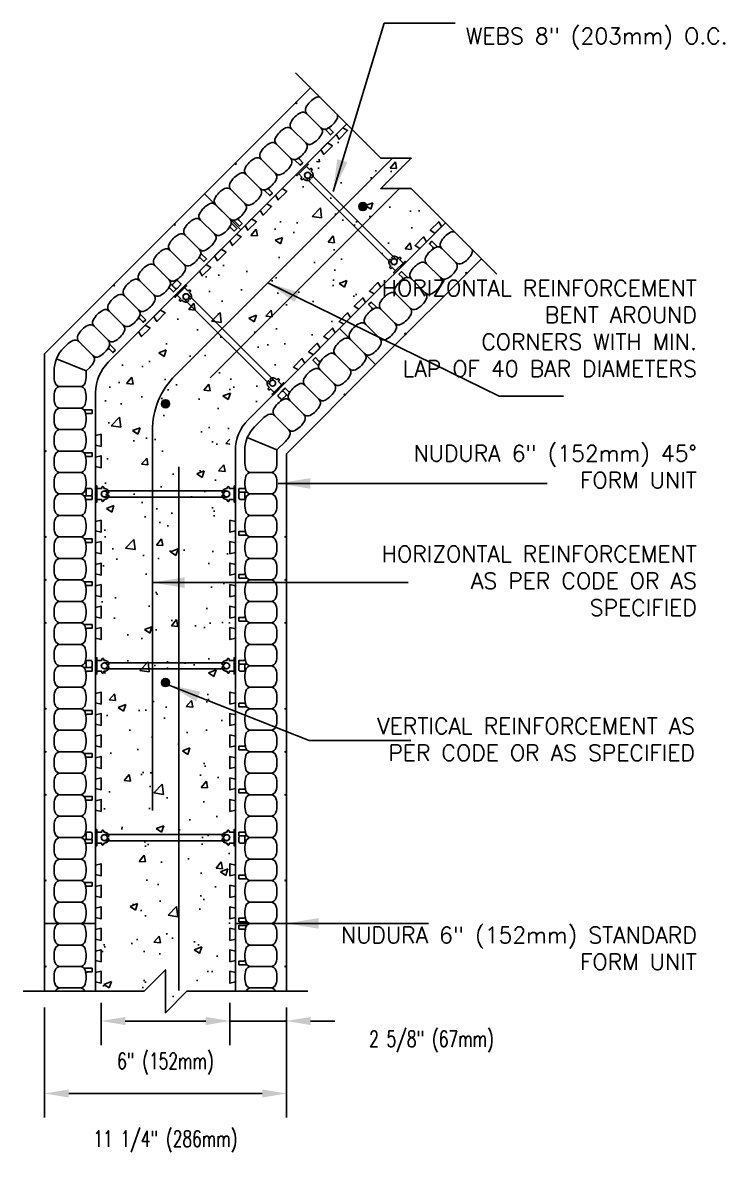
# Model space of a CAD drawing. Header units: inches. Extents: x 141.6 to 174.3, y 124.4 to 178.2.
import ezdxf

# ---------------------------------------------------------------- set-up
doc = ezdxf.new("R2010")
doc.units = ezdxf.units.IN
doc.header["$MEASUREMENT"] = 0
for name, color, linetype in [('DIM', 4, 'Continuous'), ('line25', 2, 'Continuous'), ('LINE3', 3, 'Continuous'), ('LINE50', 5, 'Continuous'), ('LINE9', 9, 'Continuous'), ('TEXT', 4, 'Continuous')]:
    doc.layers.add(name, color=color, linetype=linetype)
doc.styles.add('DIM', font='romans.shx', dxfattribs={"width": 0.7})
doc.styles.get("Standard").update_dxf_attribs({"font": 'romans.shx', "height": 0.75})
doc.dimstyles.new('ext_12', dxfattribs={"dimscale": 12, "dimtxt": 0.09375, "dimasz": 0.09375, "dimexe": 0.09375, "dimexo": 0.0625, "dimgap": 0.0625, "dimtad": 1, "dimdec": 1, "dimzin": 2, "dimdsep": 46, "dimlunit": 4, "dimtxsty": 'DIM', "dimcen": 0.09, "dimdle": 0.09375, "dimclrt": 4, "dimadec": 0, "dimazin": 0, "dimtfac": 1, "dimtdec": 1, "dimtmove": 2, "dimatfit": 3, "dimfxl": 0, "dimfrac": 2, "dimtolj": 1, "dimtzin": 0, "dimarcsym": 0})
doc.dimstyles.get("Standard").update_dxf_attribs({"dimtxt": 0.18, "dimasz": 0.18, "dimexe": 0.18, "dimexo": 0.0625, "dimgap": 0.09, "dimtad": 0, "dimtih": 1, "dimtoh": 1, "dimdec": 4, "dimzin": 0, "dimdsep": 46, "dimtxsty": 'Standard', "dimcen": 0.09, "dimadec": 0, "dimazin": 0, "dimtfac": 1, "dimtdec": 4, "dimtofl": 0, "dimtmove": 0, "dimatfit": 3, "dimfxl": 0, "dimtolj": 1, "dimtzin": 0, "dimarcsym": 0})

# ---------------------------------------------------------------- blocks, each defined once
blk = doc.blocks.new('*D4')
at = {"layer": 'Defpoints', "color": 0}
for p in [(142.601, 133.141), (153.851, 133.141), (153.851, 128.382)]:
    blk.add_point(p, dxfattribs=at)
at = {"layer": 'DIM', "color": 0, "lineweight": -2}
for p, q in [((142.601, 132.391), (142.601, 127.257)), ((153.851, 132.391), (153.851, 127.257)), ((143.726, 128.382), (152.726, 128.382))]:
    blk.add_line(p, q, dxfattribs=at)
at = {"layer": 'DIM', "color": 0}
for points in [[(143.726, 128.569), (143.726, 128.194), (142.601, 128.382)], [(152.726, 128.569), (152.726, 128.194), (153.851, 128.382)]]:
    blk.add_solid(points, dxfattribs=at)
at = {"layer": 'DIM', "color": 4, "insert": (148.226, 126.15), "char_height": 0.75, "attachment_point": 5, "rotation": 0.0001, "style": 'DIM'}
blk.add_mtext('\\A1;11 1/4" (286mm)', dxfattribs=at)
blk = doc.blocks.new('*D5')
at = {"layer": 'Defpoints', "color": 0}
for p in [(145.226, 133.36), (151.226, 133.36), (145.226, 131.756)]:
    blk.add_point(p, dxfattribs=at)
at = {"layer": 'DIM', "color": 0, "lineweight": -2}
for p, q in [((145.226, 132.61), (145.226, 130.631)), ((151.226, 132.61), (151.226, 130.631)), ((150.101, 131.756), (146.351, 131.756))]:
    blk.add_line(p, q, dxfattribs=at)
at = {"layer": 'DIM', "color": 0}
for points in [[(146.351, 131.943), (146.351, 131.568), (145.226, 131.756)], [(150.101, 131.943), (150.101, 131.568), (151.226, 131.756)]]:
    blk.add_solid(points, dxfattribs=at)
at = {"layer": 'DIM', "color": 4, "insert": (148.226, 129.769), "char_height": 0.75, "attachment_point": 5, "rotation": 0.0001, "style": 'DIM'}
blk.add_mtext('\\A1;6" (152mm)', dxfattribs=at)
blk = doc.blocks.new('*D6')
at = {"layer": 'Defpoints', "color": 0}
for p in [(151.226, 133.36), (153.851, 133.141), (151.226, 131.756)]:
    blk.add_point(p, dxfattribs=at)
at = {"layer": 'DIM', "color": 0, "lineweight": -2}
for p, q in [((151.226, 132.61), (151.226, 130.631)), ((153.851, 132.391), (153.851, 130.631)), ((150.101, 131.756), (148.976, 131.756)), ((153.851, 131.756), (151.226, 131.756)), ((154.976, 131.756), (156.101, 131.756))]:
    blk.add_line(p, q, dxfattribs=at)
at = {"layer": 'DIM', "color": 0}
for points in [[(150.101, 131.943), (150.101, 131.568), (151.226, 131.756)], [(154.976, 131.943), (154.976, 131.568), (153.851, 131.756)]]:
    blk.add_solid(points, dxfattribs=at)
at = {"layer": 'DIM', "color": 4, "insert": (160.606, 130.798), "char_height": 0.75, "attachment_point": 5, "rotation": 0.0001, "style": 'DIM'}
blk.add_mtext('\\A1;2 5/8" (67mm)', dxfattribs=at)
blk = doc.blocks.new('WEB_6_CENTRE_TOP')
for p, q in [((5.688, 0.141), (0, 0.141)), ((5.688, -0.141), (0, -0.141))]:
    blk.add_line(p, q)
for centre in [(0, 0), (5.688, 0)]:
    blk.add_circle(centre, 0.141)
blk = doc.blocks.new('WEB_CENTRE_TOP')
for p, q in [((-0.141, 5.688), (-0.141, 0)), ((0.141, 5.688), (0.141, 0))]:
    blk.add_line(p, q)
for centre in [(0, 5.688), (0, 0)]:
    blk.add_circle(centre, 0.141)
blk = doc.blocks.new('Connector')
blk.add_point((0.271, 0))
at = {"layer": 'LINE9'}
for p, q in [((0, 0.375), (0, -0.375)), ((0.062, -0.375), (0.062, 0.375)), ((0.281, 0.25), (0.062, 0.25))]:
    blk.add_line(p, q, dxfattribs=at)
for points, weights in [([(0.007, 0.375), (0.004, 0.375), (0, 0.375)], [1, 0.972587069138, 0.950305488115]), ([(0.327, 0.343), (0.308, 0.343), (0.281, 0.317), (0.281, 0.297)], [1, 0.85355339, 0.85355339, 1]), ([(0.328, 0.343), (0.327, 0.343), (0.327, 0.343)], [1, 0.70710678, 1]), ([(0.375, 0.297), (0.375, 0.317), (0.348, 0.343), (0.329, 0.343)], [1, 0.85355339, 0.85355339, 1]), ([(0.406, 0.25), (0.546, 0.25), (0.619, 0.131)], [0.958404415409, 0.794674173519, 0.864651571113]), ([(0.619, 0.052), (0.612, 0.049), (0.604, 0.049)], [0.83615024178, 0.892081430621, 1]), ([(0, -0.375), (0.004, -0.375), (0.007, -0.375)], [0.950305488115, 0.972587069138, 1]), ([(0.281, -0.297), (0.281, -0.317), (0.308, -0.343), (0.327, -0.343)], [1, 0.85355339, 0.85355339, 1]), ([(0.327, -0.343), (0.281, -0.343), (0.281, -0.297)], [1, 0.70710678, 1]), ([(0.329, -0.343), (0.348, -0.343), (0.375, -0.317), (0.375, -0.297)], [1, 0.85355339, 0.85355339, 1]), ([(0.375, -0.297), (0.375, -0.343), (0.329, -0.343)], [1, 0.70710678, 1]), ([(0.619, -0.131), (0.546, -0.25), (0.406, -0.25)], [0.864651574428, 0.794674169686, 0.958404415195]), ([(0.604, -0.049), (0.612, -0.049), (0.619, -0.052)], [1, 0.89208144177, 0.836150253337])]:
    blk.add_rational_spline(points, weights, degree=2, dxfattribs=at)
for points, degree in [([(0, 0.375), (0.002, 0.375), (0.005, 0.375), (0.007, 0.375)], 3), ([(0.007, 0.375), (0.021, 0.375), (0.051, 0.375), (0.062, 0.375), (0.062, 0.375)], 3), ([(0.281, 0.25), (0.281, 0.297)], 1), ([(0.327, 0.343), (0.327, 0.343), (0.328, 0.343), (0.328, 0.343)], 3), ([(0.328, 0.343), (0.329, 0.343), (0.329, 0.343), (0.329, 0.343)], 3), ([(0.375, 0.25), (0.375, 0.297)], 1), ([(0.406, 0.25), (0.375, 0.25)], 1), ([(0.406, 0.25), (0.406, 0.25)], 1), ([(0.406, 0.25), (0.406, 0.25)], 1), ([(0.406, 0.25), (0.406, 0.25)], 1), ([(0.406, 0.25), (0.406, 0.25)], 1), ([(0.406, 0.25), (0.406, 0.25)], 1), ([(0.406, 0.25), (0.406, 0.25)], 1), ([(0.406, 0.25), (0.406, 0.25)], 1), ([(0.406, 0.25), (0.406, 0.25)], 1), ([(0.406, 0.25), (0.406, 0.25)], 1), ([(0.406, 0.25), (0.406, 0.25)], 1), ([(0.406, 0.25), (0.406, 0.25)], 1), ([(0.406, 0.25), (0.406, 0.25)], 1), ([(0.406, 0.25), (0.406, 0.25)], 1), ([(0.406, 0.25), (0.406, 0.25)], 1), ([(0.406, 0.25), (0.406, 0.25)], 1), ([(0.406, 0.25), (0.406, 0.25)], 1), ([(0.406, 0.25), (0.406, 0.25)], 1), ([(0.406, 0.25), (0.406, 0.25)], 1), ([(0.406, 0.25), (0.406, 0.25)], 1), ([(0.406, 0.25), (0.406, 0.25)], 1), ([(0.406, 0.25), (0.406, 0.25)], 1), ([(0.406, 0.25), (0.406, 0.25)], 1), ([(0.406, 0.25), (0.406, 0.25)], 1), ([(0.406, 0.25), (0.406, 0.25)], 1), ([(0.604, 0.049), (0.532, 0.049)], 1), ([(0.532, 0.049), (0.532, 0.049)], 1), ([(0.532, 0.049), (0.532, 0.049)], 1), ([(0.532, 0.049), (0.532, 0.049)], 1), ([(0.532, 0.049), (0.532, 0.049)], 1), ([(0.532, 0.049), (0.532, 0.049)], 1), ([(0.532, 0.049), (0.532, 0.049)], 1), ([(0.532, 0.049), (0.532, 0.049)], 1), ([(0.532, 0.049), (0.532, 0.049)], 1), ([(0.532, 0.049), (0.532, 0.049)], 1), ([(0.532, 0.049), (0.532, 0.049)], 1), ([(0.604, 0.049), (0.609, 0.049), (0.614, 0.05), (0.619, 0.052)], 3), ([(0.604, 0.049), (0.604, 0.049)], 1), ([(0.604, 0.049), (0.604, 0.049)], 1), ([(0.604, 0.049), (0.604, 0.049)], 1), ([(0.604, 0.049), (0.604, 0.049)], 1), ([(0.619, 0.131), (0.619, 0.052)], 1), ([(0.619, 0.131), (0.619, 0.131)], 1), ([(0.619, 0.131), (0.619, 0.131)], 1), ([(0.619, 0.131), (0.619, 0.131)], 1), ([(0.619, 0.131), (0.619, 0.131)], 1), ([(0.007, -0.375), (0.005, -0.375), (0.002, -0.375), (0, -0.375)], 3), ([(0.062, -0.375), (0.062, -0.375), (0.051, -0.375), (0.021, -0.375), (0.007, -0.375)], 3), ([(0.062, -0.25), (0.281, -0.25)], 1), ([(0.281, -0.297), (0.281, -0.25)], 1), ([(0.281, -0.25), (0.281, -0.297)], 1), ([(0.328, -0.343), (0.328, -0.343), (0.327, -0.343), (0.327, -0.343)], 3), ([(0.329, -0.343), (0.329, -0.343), (0.329, -0.343), (0.328, -0.343)], 3), ([(0.375, -0.25), (0.375, -0.297)], 1), ([(0.375, -0.297), (0.375, -0.25)], 1), ([(0.406, -0.25), (0.375, -0.25)], 1), ([(0.406, -0.25), (0.406, -0.25)], 1), ([(0.406, -0.25), (0.406, -0.25)], 1), ([(0.406, -0.25), (0.406, -0.25)], 1), ([(0.406, -0.25), (0.406, -0.25)], 1), ([(0.406, -0.25), (0.406, -0.25)], 1), ([(0.406, -0.25), (0.406, -0.25)], 1), ([(0.406, -0.25), (0.406, -0.25)], 1), ([(0.406, -0.25), (0.406, -0.25)], 1), ([(0.406, -0.25), (0.406, -0.25)], 1), ([(0.406, -0.25), (0.406, -0.25)], 1), ([(0.406, -0.25), (0.406, -0.25)], 1), ([(0.532, -0.049), (0.604, -0.049)], 1), ([(0.604, -0.049), (0.58, -0.049), (0.556, -0.049), (0.532, -0.049)], 3), ([(0.532, -0.049), (0.532, -0.049)], 1), ([(0.532, -0.049), (0.532, -0.049)], 1), ([(0.532, -0.049), (0.532, -0.049)], 1), ([(0.532, -0.049), (0.532, -0.049)], 1), ([(0.619, -0.052), (0.614, -0.05), (0.609, -0.049), (0.604, -0.049)], 3), ([(0.604, -0.049), (0.604, -0.049)], 1), ([(0.604, -0.049), (0.604, -0.049)], 1), ([(0.604, -0.049), (0.604, -0.049)], 1), ([(0.604, -0.049), (0.604, -0.049)], 1), ([(0.604, -0.049), (0.604, -0.049)], 1), ([(0.604, -0.049), (0.604, -0.049)], 1), ([(0.604, -0.049), (0.604, -0.049)], 1), ([(0.604, -0.049), (0.604, -0.049)], 1), ([(0.619, -0.052), (0.619, -0.131)], 1), ([(0.619, -0.131), (0.619, -0.131)], 1), ([(0.619, -0.131), (0.619, -0.131)], 1), ([(0.619, -0.131), (0.619, -0.131)], 1), ([(0.619, -0.131), (0.619, -0.131)], 1)]:
    blk.add_open_spline(points, degree=degree, dxfattribs=at)
for points, weights, knots in [([(0.062, 0.375), (0.062, 0.375), (0.046, 0.375), (0.03, 0.375), (0.007, 0.375)], [0.868718858569, 0.861102746415, 1, 0.861102734288, 0.868718859898], [0, 0, 0, 0.5, 0.5, 1, 1, 1]), ([(0.532, 0.049), (0.472, 0.203), (0.333, 0.113), (0.157, 0), (0.333, -0.113), (0.472, -0.203), (0.532, -0.049)], [0.899508922286, 0.599718215298, 1, 0.54226024, 1, 0.599718224335, 0.899508908749], [0, 0, 0, 0.318112, 0.318112, 0.681888, 0.681888, 1, 1, 1]), ([(0.007, -0.375), (0.03, -0.375), (0.046, -0.375), (0.062, -0.375), (0.062, -0.375)], [0.868718859319, 0.861102739573, 1, 0.861102742958, 0.868718858948], [0, 0, 0, 0.5, 0.5, 1, 1, 1])]:
    blk.add_rational_spline(points, weights, degree=2, knots=knots, dxfattribs=at)

msp = doc.modelspace()

# ---------------------------------------------------------------- hatches: boundary and pattern name
at = {"layer": 'LINE3'}
for points in [[(157.597, 169.677, 1), (157.222, 169.677, 1)], [(148.414, 160.494, 1), (148.039, 160.494, 1)], [(148.415, 147.515, 1), (148.04, 147.515, 1)]]:
    msp.add_hatch(color=256, dxfattribs=at).paths.add_polyline_path(points)
at = {"layer": 'LINE50'}
h = msp.add_hatch(dxfattribs=at)
h.set_pattern_fill('AR-CONC', color=12, scale=0.5, style=0)
h.set_pattern_definition([(50, (-3.1852, -3.0885), (3.5863, -0.31376), [0.375, -4.125]), (355, (-3.1852, -3.0885), (-0.693757, 3.76096), [0.3, -3.3]), (100.4514, (-2.8864, -3.1147), (2.892547, 3.4472), [0.3187, -3.50571]), (46.1842, (-3.1852, -2.0885), (5.336205, -0.827595), [0.5625, -6.1875]), (96.6356, (-2.7405, -2.1575), (4.67331, 4.87059), [0.47805, -5.25856]), (351.1842, (-3.185, -2.0885), (4.67331, 4.87059), [0.45, -4.95]), (21, (-2.6852, -2.3385), (2.984535, -2.013094), [0.375, -4.125]), (326, (-2.6852, -2.3385), (1.216577, 3.62575), [0.3, -3.3]), (71.4514, (-2.4365, -2.5063), (4.201113, 1.61265), [0.3187, -3.50571]), (37.5, (-3.1852, -3.0885), (0.060799, 1.664469), [0, -3.26, 0, -3.35, 0, -3.3125]), (7.5, (-3.1852, -3.0885), (1.315348, 1.972059), [0, -1.91, 0, -3.185, 0, -1.2625]), (327.5, (-4.3002, -3.0885), (2.669112, -0.112774), [0, -1.25, 0, -3.9, 0, -5.175]), (317.5, (-4.8002, -3.0885), (2.91593, 0.500525), [0, -1.625, 0, -2.59, 0, -3.675])])
h.paths.add_polyline_path([(151.226, 159.251), (161.074, 169.099), (159.659, 170.513), (158.245, 170.513), (159.659, 171.927), (158.245, 171.927), (156.831, 173.341), (145.226, 161.737), (145.226, 133.141), (147.226, 133.141), (148.226, 134.141), (148.226, 132.141), (149.226, 133.141), (151.226, 133.141)])

# ---------------------------------------------------------------- linework, layer by layer
at = {"layer": 'line25'}
for p, q in [((156.654, 173.518), (151.727, 168.591)), ((151.727, 168.591), (145.562, 162.426)), ((161.25, 168.922), (156.323, 163.995)), ((156.323, 163.995), (152.062, 159.734)), ((144.976, 161.012), (144.976, 136.293)), ((151.476, 158.319), (151.476, 136.293)), ((144.808, 156.272), (144.808, 156.293)), ((144.976, 133.172), (144.976, 136.293)), ((151.476, 133.172), (151.476, 136.293))]:
    msp.add_line(p, q, dxfattribs=at)
for points in [[(156.478, 173.342), (156.699, 173.209), (156.301, 172.812), (156.169, 173.032)], [(155.771, 172.635), (155.992, 172.502), (155.594, 172.105), (155.461, 172.325)], [(153.65, 170.514), (153.87, 170.381), (153.473, 169.983), (153.34, 170.204)], [(152.942, 169.806), (153.163, 169.674), (152.766, 169.276), (152.633, 169.497)], [(152.235, 169.099), (152.456, 168.967), (152.059, 168.569), (151.926, 168.79)], [(161.074, 168.746), (160.942, 168.967), (160.544, 168.569), (160.765, 168.436)], [(151.528, 168.392), (151.749, 168.26), (151.351, 167.862), (151.219, 168.083)], [(160.367, 168.039), (160.234, 168.26), (159.837, 167.862), (160.058, 167.729)], [(150.821, 167.685), (151.042, 167.552), (150.644, 167.155), (150.512, 167.376)], [(150.114, 166.978), (150.335, 166.845), (149.937, 166.448), (149.805, 166.669)], [(158.246, 165.917), (158.113, 166.138), (157.715, 165.741), (157.936, 165.608)], [(157.539, 165.21), (157.406, 165.431), (157.008, 165.033), (157.229, 164.901)], [(147.993, 164.857), (148.214, 164.724), (147.816, 164.326), (147.683, 164.547)], [(156.832, 164.503), (156.699, 164.724), (156.301, 164.326), (156.522, 164.194)], [(147.286, 164.15), (147.506, 164.017), (147.109, 163.619), (146.976, 163.84)], [(156.124, 163.796), (155.992, 164.017), (155.594, 163.619), (155.815, 163.487)], [(155.417, 163.089), (155.285, 163.31), (154.887, 162.912), (155.108, 162.779)], [(154.71, 162.382), (154.578, 162.603), (154.18, 162.205), (154.401, 162.072)], [(144.976, 159.012), (145.226, 159.074), (145.226, 158.512), (144.976, 158.574)], [(144.976, 158.012), (145.226, 158.074), (145.226, 157.512), (144.976, 157.574)], [(144.976, 155.012), (145.226, 155.074), (145.226, 154.512), (144.976, 154.574)], [(151.476, 155.012), (151.226, 155.074), (151.226, 154.512), (151.476, 154.574)], [(144.976, 154.012), (145.226, 154.074), (145.226, 153.512), (144.976, 153.574)], [(151.476, 154.012), (151.226, 154.074), (151.226, 153.512), (151.476, 153.574)], [(144.976, 153.012), (145.226, 153.074), (145.226, 152.512), (144.976, 152.574)], [(151.476, 153.012), (151.226, 153.074), (151.226, 152.512), (151.476, 152.574)], [(144.976, 152.012), (145.226, 152.074), (145.226, 151.512), (144.976, 151.574)], [(151.476, 152.012), (151.226, 152.074), (151.226, 151.512), (151.476, 151.574)], [(144.976, 151.012), (145.226, 151.074), (145.226, 150.512), (144.976, 150.574)], [(151.476, 151.012), (151.226, 151.074), (151.226, 150.512), (151.476, 150.574)], [(144.976, 150.012), (145.226, 150.074), (145.226, 149.512), (144.976, 149.574)], [(151.476, 150.012), (151.226, 150.074), (151.226, 149.512), (151.476, 149.574)], [(144.976, 147.012), (145.226, 147.074), (145.226, 146.512), (144.976, 146.574)], [(151.476, 147.012), (151.226, 147.074), (151.226, 146.512), (151.476, 146.574)], [(144.976, 146.012), (145.226, 146.074), (145.226, 145.512), (144.976, 145.574)], [(151.476, 146.012), (151.226, 146.074), (151.226, 145.512), (151.476, 145.574)], [(144.976, 145.012), (145.226, 145.074), (145.226, 144.512), (144.976, 144.574)], [(151.476, 145.012), (151.226, 145.074), (151.226, 144.512), (151.476, 144.574)], [(144.976, 144.012), (145.226, 144.074), (145.226, 143.512), (144.976, 143.574)], [(151.476, 144.012), (151.226, 144.074), (151.226, 143.512), (151.476, 143.574)], [(144.976, 143.012), (145.226, 143.074), (145.226, 142.512), (144.976, 142.574)], [(151.476, 143.012), (151.226, 143.074), (151.226, 142.512), (151.476, 142.574)], [(144.976, 142.012), (145.226, 142.074), (145.226, 141.512), (144.976, 141.574)], [(151.476, 142.012), (151.226, 142.074), (151.226, 141.512), (151.476, 141.574)], [(144.976, 139.012), (145.226, 139.074), (145.226, 138.512), (144.976, 138.574)], [(151.476, 139.012), (151.226, 139.074), (151.226, 138.512), (151.476, 138.574)], [(144.976, 138.012), (145.226, 138.074), (145.226, 137.512), (144.976, 137.574)], [(151.476, 138.012), (151.226, 138.074), (151.226, 137.512), (151.476, 137.574)], [(144.976, 137.012), (145.226, 137.074), (145.226, 136.512), (144.976, 136.574)], [(151.476, 137.012), (151.226, 137.074), (151.226, 136.512), (151.476, 136.574)], [(144.976, 135.574), (145.226, 135.512), (145.226, 136.074), (144.976, 136.012)], [(151.476, 135.574), (151.226, 135.512), (151.226, 136.074), (151.476, 136.012)], [(144.976, 134.574), (145.226, 134.512), (145.226, 135.074), (144.976, 135.012)], [(151.476, 134.574), (151.226, 134.512), (151.226, 135.074), (151.476, 135.012)], [(144.976, 133.574), (145.226, 133.512), (145.226, 134.074), (144.976, 134.012)], [(151.476, 133.574), (151.226, 133.512), (151.226, 134.074), (151.476, 134.012)]]:
    msp.add_lwpolyline(points, close=True, dxfattribs=at)
for centre in [(146.976, 161.012), (153.476, 158.319)]:
    msp.add_arc(centre, 2, 135, 180, dxfattribs=at)
at = {"layer": 'LINE3'}
for p, q in [((158.794, 171.927), (148.681, 161.814)), ((159.113, 170.513), (150.307, 161.707)), ((147.614, 141.552), (147.614, 159.238)), ((148.84, 133.172), (148.84, 157.552))]:
    msp.add_line(p, q, dxfattribs=at)
for centre in [(157.41, 169.677), (148.226, 160.494), (148.227, 147.515)]:
    msp.add_circle(centre, 0.188, dxfattribs=at)
msp.add_arc((151.263, 159.236), 3.649, 135.0384, 179.9616, dxfattribs=at)
at = {"layer": 'LINE50'}
for p, q in [((150.048, 170.27), (154.975, 175.198)), ((142.601, 162.824), (150.048, 170.27)), ((151.727, 168.591), (150.048, 170.27)), ((150.048, 170.27), (151.727, 168.591)), ((158.003, 162.315), (162.93, 167.243)), ((156.323, 163.995), (158.003, 162.315)), ((158.003, 162.315), (156.323, 163.995)), ((142.601, 136.293), (142.601, 162.824)), ((153.851, 158.164), (158.003, 162.315)), ((153.851, 136.293), (153.851, 158.164)), ((142.601, 136.293), (142.601, 133.172)), ((144.976, 136.293), (142.601, 136.293)), ((144.976, 136.293), (142.601, 136.293)), ((151.476, 136.293), (153.851, 136.293)), ((151.476, 136.293), (153.851, 136.293)), ((153.851, 136.293), (153.851, 133.172))]:
    msp.add_line(p, q, dxfattribs=at)
at = {"layer": 'LINE9'}
for p, q in [((143.64, 163.244), (143.496, 163.1)), ((144.539, 162.021), (143.158, 162.593)), ((143.039, 161.793), (143.039, 161.995)), ((144.7, 162.183), (144.539, 162.021)), ((144.539, 161.793), (144.539, 162.021)), ((152.744, 159.796), (152.371, 159.424)), ((152.033, 158.917), (153.414, 158.345)), ((151.914, 157.793), (151.914, 158.319)), ((153.804, 158.736), (153.414, 158.345)), ((153.414, 157.793), (153.414, 158.345)), ((151.645, 156.314), (151.645, 156.293))]:
    msp.add_line(p, q, dxfattribs=at)
for points in [[(154.268, 175.905), (158.245, 171.927), (159.659, 171.927), (158.245, 170.513), (159.659, 170.513), (163.637, 166.535)], [(141.601, 133.141), (147.226, 133.141), (148.226, 134.141), (148.226, 132.141), (149.226, 133.141), (154.851, 133.141)]]:
    msp.add_lwpolyline(points, dxfattribs=at)
for points in [[(154.268, 174.491), (154.336, 174.467), (154.312, 174.535)], [(151.44, 171.663), (151.508, 171.639), (151.484, 171.707)], [(148.611, 168.834), (148.679, 168.811), (148.656, 168.878)], [(162.223, 166.536), (162.2, 166.604), (162.267, 166.58)], [(145.783, 166.006), (145.851, 165.982), (145.827, 166.05)], [(159.395, 163.708), (159.371, 163.775), (159.439, 163.752)], [(156.566, 160.879), (156.543, 160.947), (156.611, 160.923)], [(142.601, 158.262), (142.666, 158.293), (142.601, 158.324)], [(142.601, 154.262), (142.666, 154.293), (142.601, 154.324)], [(153.851, 154.262), (153.787, 154.293), (153.851, 154.324)], [(142.601, 152.262), (142.666, 152.293), (142.601, 152.324)], [(153.851, 152.262), (153.787, 152.293), (153.851, 152.324)], [(142.601, 150.262), (142.666, 150.293), (142.601, 150.324)], [(153.851, 150.262), (153.787, 150.293), (153.851, 150.324)], [(142.601, 146.262), (142.666, 146.293), (142.601, 146.324)], [(153.851, 146.262), (153.787, 146.293), (153.851, 146.324)], [(142.601, 144.262), (142.666, 144.293), (142.601, 144.324)], [(153.851, 144.262), (153.787, 144.293), (153.851, 144.324)], [(142.601, 142.262), (142.666, 142.293), (142.601, 142.324)], [(153.851, 142.262), (153.787, 142.293), (153.851, 142.324)], [(142.601, 138.262), (142.666, 138.293), (142.601, 138.324)], [(153.851, 138.262), (153.787, 138.293), (153.851, 138.324)], [(142.601, 134.324), (142.666, 134.293), (142.601, 134.262)], [(153.851, 134.324), (153.787, 134.293), (153.851, 134.262)]]:
    msp.add_lwpolyline(points, close=True, dxfattribs=at)
for points in [[(156.209, 173.764, -0.157671), (155.746, 173.302, -0.325305), (155.456, 173.348), (154.804, 173.999, -0.325305), (154.759, 174.29, -0.157671), (155.221, 174.752, -0.188753), (155.402, 174.77)], [(156.227, 173.946, -0.188753), (156.209, 173.764, -0.157671)], [(161.496, 168.476, 0.157671), (161.034, 168.014, 0.325305), (161.08, 167.723), (161.731, 167.072, 0.325305), (162.022, 167.026, 0.157671), (162.484, 167.489, 0.188753), (162.502, 167.67)], [(161.678, 168.494, 0.188753), (161.496, 168.476, 0.157671)], [(143.64, 163.244, -0.078351), (143.907, 163.438, -0.325305), (144.198, 163.392), (144.849, 162.741, -0.325305), (144.895, 162.45, -0.157671)], [(144.895, 162.45, -0.078351), (144.7, 162.183, -0.325305)], [(144.539, 161.793, -0.078351), (144.487, 161.466, -0.325305), (144.249, 161.293), (143.328, 161.293, -0.325305), (143.09, 161.466, -0.078351), (143.039, 161.793, -0.325305)], [(153.011, 159.991, 0.078351), (152.744, 159.796, 0.325305)], [(153.804, 158.736, 0.078351), (153.999, 159.003, 0.325305), (153.953, 159.294), (153.302, 159.945, 0.325305), (153.011, 159.991, 0.157671)], [(151.914, 157.793, 0.078351), (151.965, 157.466, 0.325305), (152.203, 157.293), (153.124, 157.293, 0.325305), (153.362, 157.466, 0.078351), (153.414, 157.793, 0.325305)], [(144.463, 133.172, 0.262342), (144.249, 133.293), (143.328, 133.293, 0.262342), (143.114, 133.172, 0.157671)], [(151.989, 133.172, -0.262342), (152.203, 133.293), (153.124, 133.293, -0.262342), (153.338, 133.172, -0.157671)]]:
    msp.add_lwpolyline(points, format="xyb", dxfattribs=at)
for points in [[(155.502, 173.057, -0.157671), (155.039, 172.595, -0.325305), (154.749, 172.641), (154.097, 173.292, -0.325305), (154.051, 173.583, -0.157671), (154.514, 174.045, -0.325305), (154.804, 173.999), (155.456, 173.348, -0.325305)], [(154.794, 172.35, -0.157671), (154.332, 171.888, -0.325305), (154.042, 171.933), (153.39, 172.585, -0.325305), (153.344, 172.875, -0.157671), (153.807, 173.338, -0.325305), (154.097, 173.292), (154.749, 172.641, -0.325305)], [(155.746, 173.302, 0.037267), (155.881, 173.384, 0.463036), (155.874, 173.289), (156.03, 173.132), (155.909, 173.012), (155.665, 173.256, 0.189002), (155.623, 173.275, 0.128407)], [(154.087, 171.643, -0.157671), (153.625, 171.181, -0.325305), (153.334, 171.226), (152.683, 171.878, -0.325305), (152.637, 172.168, -0.157671), (153.1, 172.631, -0.325305), (153.39, 172.585), (154.042, 171.933, -0.325305)], [(153.38, 170.936, -0.157671), (152.918, 170.473, -0.325305), (152.627, 170.519), (151.976, 171.171, -0.325305), (151.93, 171.461, -0.157671), (152.392, 171.924, -0.325305), (152.683, 171.878), (153.334, 171.226, -0.325305)], [(154.332, 171.888, 0.037267), (154.467, 171.97, 0.463036), (154.459, 171.875), (154.616, 171.718), (154.495, 171.597), (154.251, 171.842, 0.189002), (154.209, 171.86, 0.128407)], [(152.673, 170.229, -0.157671), (152.211, 169.766, -0.325305), (151.92, 169.812), (151.269, 170.464, -0.325305), (151.223, 170.754, -0.157671), (151.685, 171.216, -0.325305), (151.976, 171.171), (152.627, 170.519, -0.325305)], [(151.966, 169.522, -0.157671), (151.504, 169.059, -0.325305), (151.213, 169.105), (150.562, 169.756, -0.325305), (150.516, 170.047, -0.157671), (150.978, 170.509, -0.325305), (151.269, 170.464), (151.92, 169.812, -0.325305)], [(152.918, 170.473, 0.037267), (153.053, 170.556, 0.463036), (153.045, 170.461), (153.202, 170.304), (153.081, 170.183), (152.836, 170.428, 0.189002), (152.795, 170.446, 0.128407)], [(151.259, 168.814, -0.157671), (150.797, 168.352, -0.325305), (150.506, 168.398), (149.855, 169.049, -0.325305), (149.809, 169.34, -0.157671), (150.271, 169.802, -0.325305), (150.562, 169.756), (151.213, 169.105, -0.325305)], [(150.552, 168.107, -0.157671), (150.089, 167.645, -0.325305), (149.799, 167.691), (149.147, 168.342, -0.325305), (149.102, 168.633, -0.157671), (149.564, 169.095, -0.325305), (149.855, 169.049), (150.506, 168.398, -0.325305)], [(151.504, 169.059, 0.037267), (151.639, 169.142, 0.463036), (151.631, 169.047), (151.788, 168.89), (151.667, 168.769), (151.422, 169.014, 0.189002), (151.38, 169.032, 0.128407)], [(151.259, 168.814, -0.037267), (151.177, 168.679, -0.463036), (151.272, 168.687), (151.428, 168.53), (151.549, 168.651), (151.304, 168.896, -0.189002), (151.286, 168.938, -0.128407)], [(149.845, 167.4, -0.157671), (149.382, 166.938, -0.325305), (149.092, 166.984), (148.44, 167.635, -0.325305), (148.395, 167.926, -0.157671), (148.857, 168.388, -0.325305), (149.147, 168.342), (149.799, 167.691, -0.325305)], [(160.789, 167.769, 0.037267), (160.654, 167.687, 0.463036), (160.662, 167.782), (160.505, 167.939), (160.626, 168.059), (160.871, 167.815, 0.189002), (160.913, 167.797, 0.128407)], [(149.138, 166.693, -0.157671), (148.675, 166.231, -0.325305), (148.385, 166.277), (147.733, 166.928, -0.325305), (147.687, 167.219, -0.157671), (148.15, 167.681, -0.325305), (148.44, 167.635), (149.092, 166.984, -0.325305)], [(149.845, 167.4, -0.037267), (149.762, 167.265, -0.463036), (149.857, 167.273), (150.014, 167.116), (150.135, 167.237), (149.89, 167.482, -0.189002), (149.872, 167.524, -0.128407)], [(160.789, 167.769, 0.157671), (160.327, 167.307, 0.325305), (160.373, 167.016), (161.024, 166.365, 0.325305), (161.315, 166.319, 0.157671), (161.777, 166.782, 0.325305), (161.731, 167.072), (161.08, 167.723, 0.325305)], [(148.43, 165.986, -0.157671), (147.968, 165.524, -0.325305), (147.678, 165.57), (147.026, 166.221, -0.325305), (146.98, 166.511, -0.157671), (147.443, 166.974, -0.325305), (147.733, 166.928), (148.385, 166.277, -0.325305)], [(160.082, 167.062, 0.157671), (159.62, 166.6, 0.325305), (159.666, 166.309), (160.317, 165.658, 0.325305), (160.608, 165.612, 0.157671), (161.07, 166.074, 0.325305), (161.024, 166.365), (160.373, 167.016, 0.325305)], [(147.723, 165.279, -0.157671), (147.261, 164.817, -0.325305), (146.97, 164.862), (146.319, 165.514, -0.325305), (146.273, 165.804, -0.157671), (146.736, 166.267, -0.325305), (147.026, 166.221), (147.678, 165.57, -0.325305)], [(159.375, 166.355, 0.157671), (158.913, 165.893, 0.325305), (158.959, 165.602), (159.61, 164.951, 0.325305), (159.901, 164.905, 0.157671), (160.363, 165.367, 0.325305), (160.317, 165.658), (159.666, 166.309, 0.325305)], [(159.375, 166.355, 0.037267), (159.24, 166.273, 0.463036), (159.248, 166.368), (159.091, 166.524), (159.212, 166.645), (159.457, 166.401, 0.189002), (159.498, 166.382, 0.128407)], [(148.43, 165.986, -0.037267), (148.348, 165.851, -0.463036), (148.443, 165.859), (148.6, 165.702), (148.721, 165.823), (148.476, 166.068, -0.189002), (148.458, 166.109, -0.128407)], [(148.915, 166.017), (148.765, 165.867, -0.414214), (148.676, 165.867), (148.569, 165.975, -0.414214), (148.569, 166.063), (148.719, 166.213, -0.414214), (148.807, 166.213), (148.915, 166.106, -0.414214)], [(147.016, 164.572, -0.157671), (146.554, 164.109, -0.325305), (146.263, 164.155), (145.612, 164.807, -0.325305), (145.566, 165.097, -0.157671), (146.028, 165.56, -0.325305), (146.319, 165.514), (146.97, 164.862, -0.325305)], [(157.961, 164.941, 0.037267), (157.826, 164.859, 0.463036), (157.834, 164.954), (157.677, 165.11), (157.798, 165.231), (158.042, 164.986, 0.189002), (158.084, 164.968, 0.128407)], [(158.668, 165.648, 0.157671), (158.206, 165.186, 0.325305), (158.251, 164.895), (158.903, 164.244, 0.325305), (159.193, 164.198, 0.157671), (159.656, 164.66, 0.325305), (159.61, 164.951), (158.959, 165.602, 0.325305)], [(146.309, 163.865, -0.157671), (145.847, 163.402, -0.325305), (145.556, 163.448), (144.905, 164.1, -0.325305), (144.859, 164.39, -0.157671), (145.321, 164.852, -0.325305), (145.612, 164.807), (146.263, 164.155, -0.325305)], [(147.016, 164.572, -0.037267), (146.934, 164.437, -0.463036), (147.029, 164.445), (147.186, 164.288), (147.306, 164.409), (147.062, 164.653, -0.189002), (147.043, 164.695, -0.128407)], [(157.961, 164.941, 0.157671), (157.499, 164.479, 0.325305), (157.544, 164.188), (158.196, 163.537, 0.325305), (158.486, 163.491, 0.157671), (158.949, 163.953, 0.325305), (158.903, 164.244), (158.251, 164.895, 0.325305)], [(145.602, 163.158, -0.157671), (145.14, 162.695, -0.325305), (144.849, 162.741), (144.198, 163.392, -0.325305), (144.152, 163.683, -0.157671), (144.614, 164.145, -0.325305), (144.905, 164.1), (145.556, 163.448, -0.325305)], [(157.254, 164.234, 0.157671), (156.791, 163.771, 0.325305), (156.837, 163.481), (157.489, 162.829, 0.325305), (157.779, 162.784, 0.157671), (158.242, 163.246, 0.325305), (158.196, 163.537), (157.544, 164.188, 0.325305)], [(145.602, 163.158, -0.037267), (145.52, 163.023, -0.463036), (145.615, 163.03), (145.771, 162.874), (145.892, 162.994), (145.648, 163.239, -0.189002), (145.629, 163.281, -0.128407)], [(156.547, 163.527, 0.157671), (156.084, 163.064, 0.325305), (156.13, 162.774), (156.782, 162.122, 0.325305), (157.072, 162.077, 0.157671), (157.534, 162.539, 0.325305), (157.489, 162.829), (156.837, 163.481, 0.325305)], [(155.377, 162.357, -0.037267), (155.46, 162.492, -0.463036), (155.365, 162.484), (155.208, 162.641), (155.087, 162.52), (155.332, 162.276, -0.189002), (155.35, 162.234, -0.128407)], [(155.84, 162.82, 0.157671), (155.377, 162.357, 0.325305), (155.423, 162.067), (156.074, 161.415, 0.325305), (156.365, 161.369, 0.157671), (156.827, 161.832, 0.325305), (156.782, 162.122), (156.13, 162.774, 0.325305)], [(155.132, 162.112, 0.157671), (154.67, 161.65, 0.325305), (154.716, 161.36), (155.367, 160.708, 0.325305), (155.658, 160.662, 0.157671), (156.12, 161.125, 0.325305), (156.074, 161.415), (155.423, 162.067, 0.325305)], [(154.425, 161.405, 0.157671), (153.963, 160.943, 0.325305), (154.009, 160.652), (154.66, 160.001, 0.325305), (154.951, 159.955, 0.157671), (155.413, 160.418, 0.325305), (155.367, 160.708), (154.716, 161.36, 0.325305)], [(144.487, 161.12, -0.157671), (144.487, 160.466, -0.325305), (144.249, 160.293), (143.328, 160.293, -0.325305), (143.09, 160.466, -0.157671), (143.09, 161.12, -0.325305), (143.328, 161.293), (144.249, 161.293, -0.325305)], [(153.825, 160.954, -0.414214), (153.825, 160.866), (153.675, 160.716, -0.414214), (153.586, 160.716), (153.478, 160.823, -0.414214), (153.478, 160.912), (153.629, 161.062, -0.414214), (153.717, 161.062)], [(153.963, 160.943, -0.037267), (154.045, 161.078, -0.463036), (153.95, 161.07), (153.794, 161.227), (153.673, 161.106), (153.918, 160.861, -0.189002), (153.936, 160.82, -0.128407)], [(153.718, 160.698, 0.157671), (153.256, 160.236, 0.325305), (153.302, 159.945), (153.953, 159.294, 0.325305), (154.244, 159.248, 0.157671), (154.706, 159.71, 0.325305), (154.66, 160.001), (154.009, 160.652, 0.325305)], [(144.487, 160.12, -0.157671), (144.487, 159.466, -0.325305), (144.249, 159.293), (143.328, 159.293, -0.325305), (143.09, 159.466, -0.157671), (143.09, 160.12, -0.325305), (143.328, 160.293), (144.249, 160.293, -0.325305)], [(144.487, 160.12, -0.037267), (144.524, 159.966, -0.463036), (144.586, 160.039), (144.808, 160.039), (144.808, 160.21), (144.462, 160.21, -0.189002), (144.419, 160.226, -0.128407)], [(144.487, 159.12, -0.157671), (144.487, 158.466, -0.325305), (144.249, 158.293), (143.328, 158.293, -0.325305), (143.09, 158.466, -0.157671), (143.09, 159.12, -0.325305), (143.328, 159.293), (144.249, 159.293, -0.325305)], [(144.487, 158.12, -0.157671), (144.487, 157.466, -0.325305), (144.249, 157.293), (143.328, 157.293, -0.325305), (143.09, 157.466, -0.157671), (143.09, 158.12, -0.325305), (143.328, 158.293), (144.249, 158.293, -0.325305)], [(144.487, 158.12, -0.037267), (144.524, 157.966, -0.463036), (144.586, 158.039), (144.808, 158.039), (144.808, 158.21), (144.462, 158.21, -0.189002), (144.419, 158.226, -0.128407)], [(144.487, 157.12, -0.157671), (144.487, 156.466, -0.325305), (144.249, 156.293), (143.328, 156.293, -0.325305), (143.09, 156.466, -0.157671), (143.09, 157.12, -0.325305), (143.328, 157.293), (144.249, 157.293, -0.325305)], [(151.965, 157.12, 0.157671), (151.965, 156.466, 0.325305), (152.203, 156.293), (153.124, 156.293, 0.325305), (153.362, 156.466, 0.157671), (153.362, 157.12, 0.325305), (153.124, 157.293), (152.203, 157.293, 0.325305)], [(151.965, 156.466, -0.037267), (151.928, 156.62, -0.463036), (151.866, 156.547), (151.645, 156.547), (151.645, 156.376), (151.991, 156.376, -0.189002), (152.033, 156.36, -0.128407)], [(144.487, 156.12, -0.157671), (144.487, 155.466, -0.325305), (144.249, 155.293), (143.328, 155.293, -0.325305), (143.09, 155.466, -0.157671), (143.09, 156.12, -0.325305), (143.328, 156.293), (144.249, 156.293, -0.325305)], [(144.487, 156.12, -0.037267), (144.524, 155.966, -0.463036), (144.586, 156.039), (144.808, 156.039), (144.808, 156.21), (144.462, 156.21, -0.189002), (144.419, 156.226, -0.128407)], [(144.808, 156.485), (144.808, 156.272, -0.414214), (144.745, 156.21), (144.593, 156.21, -0.414214), (144.53, 156.272), (144.53, 156.485, -0.414214), (144.593, 156.547), (144.745, 156.547, -0.414214)], [(151.86, 156.376, -0.414214), (151.922, 156.314), (151.922, 156.101, -0.414214), (151.86, 156.039), (151.707, 156.039, -0.414214), (151.645, 156.101), (151.645, 156.314, -0.414214), (151.707, 156.376)], [(151.965, 156.12, 0.157671), (151.965, 155.466, 0.325305), (152.203, 155.293), (153.124, 155.293, 0.325305), (153.362, 155.466, 0.157671), (153.362, 156.12, 0.325305), (153.124, 156.293), (152.203, 156.293, 0.325305)], [(144.487, 155.12, -0.157671), (144.487, 154.466, -0.325305), (144.249, 154.293), (143.328, 154.293, -0.325305), (143.09, 154.466, -0.157671), (143.09, 155.12, -0.325305), (143.328, 155.293), (144.249, 155.293, -0.325305)], [(151.965, 155.12, 0.157671), (151.965, 154.466, 0.325305), (152.203, 154.293), (153.124, 154.293, 0.325305), (153.362, 154.466, 0.157671), (153.362, 155.12, 0.325305), (153.124, 155.293), (152.203, 155.293, 0.325305)], [(151.965, 154.466, -0.037267), (151.928, 154.62, -0.463036), (151.866, 154.547), (151.645, 154.547), (151.645, 154.376), (151.991, 154.376, -0.189002), (152.033, 154.36, -0.128407)], [(144.487, 154.12, -0.157671), (144.487, 153.466, -0.325305), (144.249, 153.293), (143.328, 153.293, -0.325305), (143.09, 153.466, -0.157671), (143.09, 154.12, -0.325305), (143.328, 154.293), (144.249, 154.293, -0.325305)], [(144.487, 154.12, -0.037267), (144.524, 153.966, -0.463036), (144.586, 154.039), (144.808, 154.039), (144.808, 154.21), (144.462, 154.21, -0.189002), (144.419, 154.226, -0.128407)], [(151.965, 154.12, 0.157671), (151.965, 153.466, 0.325305), (152.203, 153.293), (153.124, 153.293, 0.325305), (153.362, 153.466, 0.157671), (153.362, 154.12, 0.325305), (153.124, 154.293), (152.203, 154.293, 0.325305)], [(144.487, 153.12, -0.157671), (144.487, 152.466, -0.325305), (144.249, 152.293), (143.328, 152.293, -0.325305), (143.09, 152.466, -0.157671), (143.09, 153.12, -0.325305), (143.328, 153.293), (144.249, 153.293, -0.325305)], [(151.965, 153.12, 0.157671), (151.965, 152.466, 0.325305), (152.203, 152.293), (153.124, 152.293, 0.325305), (153.362, 152.466, 0.157671), (153.362, 153.12, 0.325305), (153.124, 153.293), (152.203, 153.293, 0.325305)], [(144.487, 152.12, -0.157671), (144.487, 151.466, -0.325305), (144.249, 151.293), (143.328, 151.293, -0.325305), (143.09, 151.466, -0.157671), (143.09, 152.12, -0.325305), (143.328, 152.293), (144.249, 152.293, -0.325305)], [(151.965, 152.466, -0.037267), (151.928, 152.62, -0.463036), (151.866, 152.547), (151.645, 152.547), (151.645, 152.376), (151.991, 152.376, -0.189002), (152.033, 152.36, -0.128407)], [(151.965, 152.12, 0.157671), (151.965, 151.466, 0.325305), (152.203, 151.293), (153.124, 151.293, 0.325305), (153.362, 151.466, 0.157671), (153.362, 152.12, 0.325305), (153.124, 152.293), (152.203, 152.293, 0.325305)], [(144.487, 152.12, -0.037267), (144.524, 151.966, -0.463036), (144.586, 152.039), (144.808, 152.039), (144.808, 152.21), (144.462, 152.21, -0.189002), (144.419, 152.226, -0.128407)], [(144.487, 151.12, -0.157671), (144.487, 150.466, -0.325305), (144.249, 150.293), (143.328, 150.293, -0.325305), (143.09, 150.466, -0.157671), (143.09, 151.12, -0.325305), (143.328, 151.293), (144.249, 151.293, -0.325305)], [(151.965, 151.12, 0.157671), (151.965, 150.466, 0.325305), (152.203, 150.293), (153.124, 150.293, 0.325305), (153.362, 150.466, 0.157671), (153.362, 151.12, 0.325305), (153.124, 151.293), (152.203, 151.293, 0.325305)], [(144.487, 150.12, -0.157671), (144.487, 149.466, -0.325305), (144.249, 149.293), (143.328, 149.293, -0.325305), (143.09, 149.466, -0.157671), (143.09, 150.12, -0.325305), (143.328, 150.293), (144.249, 150.293, -0.325305)], [(144.487, 150.12, -0.037267), (144.524, 149.966, -0.463036), (144.586, 150.039), (144.808, 150.039), (144.808, 150.21), (144.462, 150.21, -0.189002), (144.419, 150.226, -0.128407)], [(151.965, 150.466, -0.037267), (151.928, 150.62, -0.463036), (151.866, 150.547), (151.645, 150.547), (151.645, 150.376), (151.991, 150.376, -0.189002), (152.033, 150.36, -0.128407)], [(151.965, 150.12, 0.157671), (151.965, 149.466, 0.325305), (152.203, 149.293), (153.124, 149.293, 0.325305), (153.362, 149.466, 0.157671), (153.362, 150.12, 0.325305), (153.124, 150.293), (152.203, 150.293, 0.325305)], [(144.487, 149.12, -0.157671), (144.487, 148.466, -0.325305), (144.249, 148.293), (143.328, 148.293, -0.325305), (143.09, 148.466, -0.157671), (143.09, 149.12, -0.325305), (143.328, 149.293), (144.249, 149.293, -0.325305)], [(151.965, 149.12, 0.157671), (151.965, 148.466, 0.325305), (152.203, 148.293), (153.124, 148.293, 0.325305), (153.362, 148.466, 0.157671), (153.362, 149.12, 0.325305), (153.124, 149.293), (152.203, 149.293, 0.325305)], [(144.808, 148.485), (144.808, 148.272, -0.414214), (144.745, 148.21), (144.593, 148.21, -0.414214), (144.53, 148.272), (144.53, 148.485, -0.414214), (144.593, 148.547), (144.745, 148.547, -0.414214)], [(151.965, 148.466, -0.037267), (151.928, 148.62, -0.463036), (151.866, 148.547), (151.645, 148.547), (151.645, 148.376), (151.991, 148.376, -0.189002), (152.033, 148.36, -0.128407)], [(144.487, 148.12, -0.157671), (144.487, 147.466, -0.325305), (144.249, 147.293), (143.328, 147.293, -0.325305), (143.09, 147.466, -0.157671), (143.09, 148.12, -0.325305), (143.328, 148.293), (144.249, 148.293, -0.325305)], [(144.487, 148.12, -0.037267), (144.524, 147.966, -0.463036), (144.586, 148.039), (144.808, 148.039), (144.808, 148.21), (144.462, 148.21, -0.189002), (144.419, 148.226, -0.128407)], [(151.86, 148.376, -0.414214), (151.922, 148.314), (151.922, 148.101, -0.414214), (151.86, 148.039), (151.707, 148.039, -0.414214), (151.645, 148.101), (151.645, 148.314, -0.414214), (151.707, 148.376)], [(151.965, 148.12, 0.157671), (151.965, 147.466, 0.325305), (152.203, 147.293), (153.124, 147.293, 0.325305), (153.362, 147.466, 0.157671), (153.362, 148.12, 0.325305), (153.124, 148.293), (152.203, 148.293, 0.325305)], [(144.487, 147.12, -0.157671), (144.487, 146.466, -0.325305), (144.249, 146.293), (143.328, 146.293, -0.325305), (143.09, 146.466, -0.157671), (143.09, 147.12, -0.325305), (143.328, 147.293), (144.249, 147.293, -0.325305)], [(151.965, 147.12, 0.157671), (151.965, 146.466, 0.325305), (152.203, 146.293), (153.124, 146.293, 0.325305), (153.362, 146.466, 0.157671), (153.362, 147.12, 0.325305), (153.124, 147.293), (152.203, 147.293, 0.325305)], [(151.965, 146.466, -0.037267), (151.928, 146.62, -0.463036), (151.866, 146.547), (151.645, 146.547), (151.645, 146.376), (151.991, 146.376, -0.189002), (152.033, 146.36, -0.128407)], [(144.487, 146.12, -0.157671), (144.487, 145.466, -0.325305), (144.249, 145.293), (143.328, 145.293, -0.325305), (143.09, 145.466, -0.157671), (143.09, 146.12, -0.325305), (143.328, 146.293), (144.249, 146.293, -0.325305)], [(144.487, 146.12, -0.037267), (144.524, 145.966, -0.463036), (144.586, 146.039), (144.808, 146.039), (144.808, 146.21), (144.462, 146.21, -0.189002), (144.419, 146.226, -0.128407)], [(151.965, 146.12, 0.157671), (151.965, 145.466, 0.325305), (152.203, 145.293), (153.124, 145.293, 0.325305), (153.362, 145.466, 0.157671), (153.362, 146.12, 0.325305), (153.124, 146.293), (152.203, 146.293, 0.325305)], [(144.487, 145.12, -0.157671), (144.487, 144.466, -0.325305), (144.249, 144.293), (143.328, 144.293, -0.325305), (143.09, 144.466, -0.157671), (143.09, 145.12, -0.325305), (143.328, 145.293), (144.249, 145.293, -0.325305)], [(151.965, 145.12, 0.157671), (151.965, 144.466, 0.325305), (152.203, 144.293), (153.124, 144.293, 0.325305), (153.362, 144.466, 0.157671), (153.362, 145.12, 0.325305), (153.124, 145.293), (152.203, 145.293, 0.325305)], [(144.487, 144.12, -0.157671), (144.487, 143.466, -0.325305), (144.249, 143.293), (143.328, 143.293, -0.325305), (143.09, 143.466, -0.157671), (143.09, 144.12, -0.325305), (143.328, 144.293), (144.249, 144.293, -0.325305)], [(144.487, 144.12, -0.037267), (144.524, 143.966, -0.463036), (144.586, 144.039), (144.808, 144.039), (144.808, 144.21), (144.462, 144.21, -0.189002), (144.419, 144.226, -0.128407)], [(151.965, 144.466, -0.037267), (151.928, 144.62, -0.463036), (151.866, 144.547), (151.645, 144.547), (151.645, 144.376), (151.991, 144.376, -0.189002), (152.033, 144.36, -0.128407)], [(151.965, 144.12, 0.157671), (151.965, 143.466, 0.325305), (152.203, 143.293), (153.124, 143.293, 0.325305), (153.362, 143.466, 0.157671), (153.362, 144.12, 0.325305), (153.124, 144.293), (152.203, 144.293, 0.325305)], [(144.487, 143.12, -0.157671), (144.487, 142.466, -0.325305), (144.249, 142.293), (143.328, 142.293, -0.325305), (143.09, 142.466, -0.157671), (143.09, 143.12, -0.325305), (143.328, 143.293), (144.249, 143.293, -0.325305)], [(151.965, 143.12, 0.157671), (151.965, 142.466, 0.325305), (152.203, 142.293), (153.124, 142.293, 0.325305), (153.362, 142.466, 0.157671), (153.362, 143.12, 0.325305), (153.124, 143.293), (152.203, 143.293, 0.325305)], [(151.965, 142.466, -0.037267), (151.928, 142.62, -0.463036), (151.866, 142.547), (151.645, 142.547), (151.645, 142.376), (151.991, 142.376, -0.189002), (152.033, 142.36, -0.128407)], [(144.487, 142.12, -0.157671), (144.487, 141.466, -0.325305), (144.249, 141.293), (143.328, 141.293, -0.325305), (143.09, 141.466, -0.157671), (143.09, 142.12, -0.325305), (143.328, 142.293), (144.249, 142.293, -0.325305)], [(144.487, 142.12, -0.037267), (144.524, 141.966, -0.463036), (144.586, 142.039), (144.808, 142.039), (144.808, 142.21), (144.462, 142.21, -0.189002), (144.419, 142.226, -0.128407)], [(151.965, 142.12, 0.157671), (151.965, 141.466, 0.325305), (152.203, 141.293), (153.124, 141.293, 0.325305), (153.362, 141.466, 0.157671), (153.362, 142.12, 0.325305), (153.124, 142.293), (152.203, 142.293, 0.325305)], [(144.487, 141.12, -0.157671), (144.487, 140.466, -0.325305), (144.249, 140.293), (143.328, 140.293, -0.325305), (143.09, 140.466, -0.157671), (143.09, 141.12, -0.325305), (143.328, 141.293), (144.249, 141.293, -0.325305)], [(151.965, 141.12, 0.157671), (151.965, 140.466, 0.325305), (152.203, 140.293), (153.124, 140.293, 0.325305), (153.362, 140.466, 0.157671), (153.362, 141.12, 0.325305), (153.124, 141.293), (152.203, 141.293, 0.325305)], [(144.808, 140.485), (144.808, 140.272, -0.414214), (144.745, 140.21), (144.593, 140.21, -0.414214), (144.53, 140.272), (144.53, 140.485, -0.414214), (144.593, 140.547), (144.745, 140.547, -0.414214)], [(151.965, 140.466, -0.037267), (151.928, 140.62, -0.463036), (151.866, 140.547), (151.645, 140.547), (151.645, 140.376), (151.991, 140.376, -0.189002), (152.033, 140.36, -0.128407)], [(144.487, 140.12, -0.157671), (144.487, 139.466, -0.325305), (144.249, 139.293), (143.328, 139.293, -0.325305), (143.09, 139.466, -0.157671), (143.09, 140.12, -0.325305), (143.328, 140.293), (144.249, 140.293, -0.325305)], [(144.487, 140.12, -0.037267), (144.524, 139.966, -0.463036), (144.586, 140.039), (144.808, 140.039), (144.808, 140.21), (144.462, 140.21, -0.189002), (144.419, 140.226, -0.128407)], [(151.86, 140.376, -0.414214), (151.922, 140.314), (151.922, 140.101, -0.414214), (151.86, 140.039), (151.707, 140.039, -0.414214), (151.645, 140.101), (151.645, 140.314, -0.414214), (151.707, 140.376)], [(151.965, 140.12, 0.157671), (151.965, 139.466, 0.325305), (152.203, 139.293), (153.124, 139.293, 0.325305), (153.362, 139.466, 0.157671), (153.362, 140.12, 0.325305), (153.124, 140.293), (152.203, 140.293, 0.325305)], [(144.487, 139.12, -0.157671), (144.487, 138.466, -0.325305), (144.249, 138.293), (143.328, 138.293, -0.325305), (143.09, 138.466, -0.157671), (143.09, 139.12, -0.325305), (143.328, 139.293), (144.249, 139.293, -0.325305)], [(151.965, 139.12, 0.157671), (151.965, 138.466, 0.325305), (152.203, 138.293), (153.124, 138.293, 0.325305), (153.362, 138.466, 0.157671), (153.362, 139.12, 0.325305), (153.124, 139.293), (152.203, 139.293, 0.325305)], [(151.965, 138.466, -0.037267), (151.928, 138.62, -0.463036), (151.866, 138.547), (151.645, 138.547), (151.645, 138.376), (151.991, 138.376, -0.189002), (152.033, 138.36, -0.128407)], [(144.487, 138.12, -0.157671), (144.487, 137.466, -0.325305), (144.249, 137.293), (143.328, 137.293, -0.325305), (143.09, 137.466, -0.157671), (143.09, 138.12, -0.325305), (143.328, 138.293), (144.249, 138.293, -0.325305)], [(144.487, 138.12, -0.037267), (144.524, 137.966, -0.463036), (144.586, 138.039), (144.808, 138.039), (144.808, 138.21), (144.462, 138.21, -0.189002), (144.419, 138.226, -0.128407)], [(151.965, 138.12, 0.157671), (151.965, 137.466, 0.325305), (152.203, 137.293), (153.124, 137.293, 0.325305), (153.362, 137.466, 0.157671), (153.362, 138.12, 0.325305), (153.124, 138.293), (152.203, 138.293, 0.325305)], [(144.487, 137.12, -0.157671), (144.487, 136.466, -0.325305), (144.249, 136.293), (143.328, 136.293, -0.325305), (143.09, 136.466, -0.157671), (143.09, 137.12, -0.325305), (143.328, 137.293), (144.249, 137.293, -0.325305)], [(151.965, 137.12, 0.157671), (151.965, 136.466, 0.325305), (152.203, 136.293), (153.124, 136.293, 0.325305), (153.362, 136.466, 0.157671), (153.362, 137.12, 0.325305), (153.124, 137.293), (152.203, 137.293, 0.325305)], [(144.487, 135.466, 0.157671), (144.487, 136.12, 0.325305), (144.249, 136.293), (143.328, 136.293, 0.325305), (143.09, 136.12, 0.157671), (143.09, 135.466, 0.325305), (143.328, 135.293), (144.249, 135.293, 0.325305)], [(151.965, 136.466, -0.037267), (151.928, 136.62, -0.463036), (151.866, 136.547), (151.645, 136.547), (151.645, 136.376), (151.991, 136.376, -0.189002), (152.033, 136.36, -0.128407)], [(151.965, 136.12, 0.037267), (151.928, 135.966, 0.463036), (151.866, 136.039), (151.645, 136.039), (151.645, 136.21), (151.991, 136.21, 0.189002), (152.033, 136.226, 0.128407)], [(151.965, 135.466, -0.157671), (151.965, 136.12, -0.325305), (152.203, 136.293), (153.124, 136.293, -0.325305), (153.362, 136.12, -0.157671), (153.362, 135.466, -0.325305), (153.124, 135.293), (152.203, 135.293, -0.325305)], [(144.487, 134.466, 0.157671), (144.487, 135.12, 0.325305), (144.249, 135.293), (143.328, 135.293, 0.325305), (143.09, 135.12, 0.157671), (143.09, 134.466, 0.325305), (143.328, 134.293), (144.249, 134.293, 0.325305)], [(151.965, 134.466, -0.157671), (151.965, 135.12, -0.325305), (152.203, 135.293), (153.124, 135.293, -0.325305), (153.362, 135.12, -0.157671), (153.362, 134.466, -0.325305), (153.124, 134.293), (152.203, 134.293, -0.325305)], [(151.965, 134.466, -0.037267), (151.928, 134.62, -0.463036), (151.866, 134.547), (151.645, 134.547), (151.645, 134.376), (151.991, 134.376, -0.189002), (152.033, 134.36, -0.128407)], [(144.487, 133.466, 0.157671), (144.487, 134.12, 0.325305), (144.249, 134.293), (143.328, 134.293, 0.325305), (143.09, 134.12, 0.157671), (143.09, 133.466, 0.325305), (143.328, 133.293), (144.249, 133.293, 0.325305)], [(144.487, 134.12, -0.037267), (144.525, 133.966, -0.463036), (144.586, 134.039), (144.808, 134.039), (144.808, 134.21), (144.462, 134.21, -0.189002), (144.419, 134.226, -0.128407)], [(151.965, 133.466, -0.157671), (151.965, 134.12, -0.325305), (152.203, 134.293), (153.124, 134.293, -0.325305), (153.362, 134.12, -0.157671), (153.362, 133.466, -0.325305), (153.124, 133.293), (152.203, 133.293, -0.325305)]]:
    msp.add_lwpolyline(points, format="xyb", close=True, dxfattribs=at)
for centre in [(144.601, 161.995), (153.476, 158.319)]:
    msp.add_arc(centre, 1.562, 135, 180, dxfattribs=at)

# ---------------------------------------------------------------- block references
at = {"xscale": -1, "rotation": 134.9999999999914}
for p in [(154.556, 171.419), (148.899, 165.763)]:
    msp.add_blockref('Connector', p, dxfattribs=at)
at = {"rotation": 134.9999999999913}
for p in [(159.152, 166.823), (153.495, 161.166)]:
    msp.add_blockref('Connector', p, dxfattribs=at)
for p in [(144.976, 156.293), (144.976, 148.293), (144.976, 140.293)]:
    msp.add_blockref('Connector', p)
at = {"xscale": -1}
for p in [(151.476, 156.293), (151.476, 148.293), (151.476, 140.293)]:
    msp.add_blockref('Connector', p, dxfattribs=at)
at = {"layer": 'LINE9'}
for name, p, rotation in [('WEB_6_CENTRE_TOP', (154.843, 171.132), 314.9999999999914), ('WEB_CENTRE_TOP', (153.208, 161.453), 44.99999999999079)]:
    msp.add_blockref(name, p, dxfattribs=dict(at, rotation=rotation))
at = {"layer": 'LINE9', "xscale": -1, "rotation": 90}
for p in [(151.07, 156.293), (151.07, 148.293), (151.07, 140.293)]:
    msp.add_blockref('WEB_CENTRE_TOP', p, dxfattribs=at)

# ---------------------------------------------------------------- texts
at = {"layer": 'TEXT', "char_height": 0.75}
for s, insert, width, attachment_point in [('WEBS 8" (203mm) O.C.', (162.202, 177.492, -0.274), 12.46595, 4), ('HORIZONTAL REINFORCEMENT \\PBENT AROUND \\PCORNERS WITH MIN. \\PLAP OF 40 BAR DIAMETERS', (172.951, 164.005), 15.44704, 6), ('NUDURA 6" (152mm) 45°\\PFORM UNIT', (172.951, 157.559), 27.20501, 6), ('HORIZONTAL REINFORCEMENT AS PER CODE OR AS SPECIFIED', (172.951, 152.25), 16.95429, 6), ('VERTICAL REINFORCEMENT AS PER CODE OR AS SPECIFIED', (172.868, 144.865), 16.38132, 6), ('NUDURA 6" (152mm) STANDARD\\PFORM UNIT', (172.951, 135.133), 18.06549, 6)]:
    msp.add_mtext(s, dxfattribs=dict(at, insert=insert, width=width, attachment_point=attachment_point))

# ---------------------------------------------------------------- dimensions: what is measured, and where the dimension line sits
at = {"layer": 'DIM', "color": 4}
for base, p1, p2, text, picture, middle in [((153.851, 128.382), (142.601, 133.141), (153.851, 133.141), '11 1/4" (286mm)', '*D4', (148.226, 126.15)), ((145.226, 131.756), (151.226, 133.36), (145.226, 133.36), '6" (152mm)', '*D5', (148.226, 129.769)), ((151.226, 131.756), (153.851, 133.141), (151.226, 133.36), '2 5/8" (67mm)', '*D6', (160.606, 130.798))]:
    dim = msp.add_linear_dim(base=base, p1=p1, p2=p2, text=text, dimstyle='ext_12', override={"dimtxt": 0.0625, "dimdec": 2, "dimzin": 0}, dxfattribs=at)
    dim.commit()
    dim.dimension.update_dxf_attribs({"geometry": picture, "text_midpoint": middle, "dimtype": 160, "text_rotation": 0.0001})

# ---------------------------------------------------------------- leaders
at = {"layer": 'DIM'}
for points in [[(156.022, 170.373), (158.394, 178.216), (161.7, 178.216)], [(152.99, 166.117), (163.751, 160.855), (166.746, 160.855)], [(153.464, 156.786), (165.983, 156.786)], [(147.612, 152.17), (159.514, 152.17)], [(148.358, 147.413), (154.914, 144.809), (159.637, 144.809)], [(153.851, 136.3), (160.469, 136.3)]]:
    msp.add_leader(points, dimstyle='Standard', override={"dimasz": 1.5, "dimgap": 0.09, "dimtad": 0}, dxfattribs=at)

doc.saveas('drawing.dxf')
